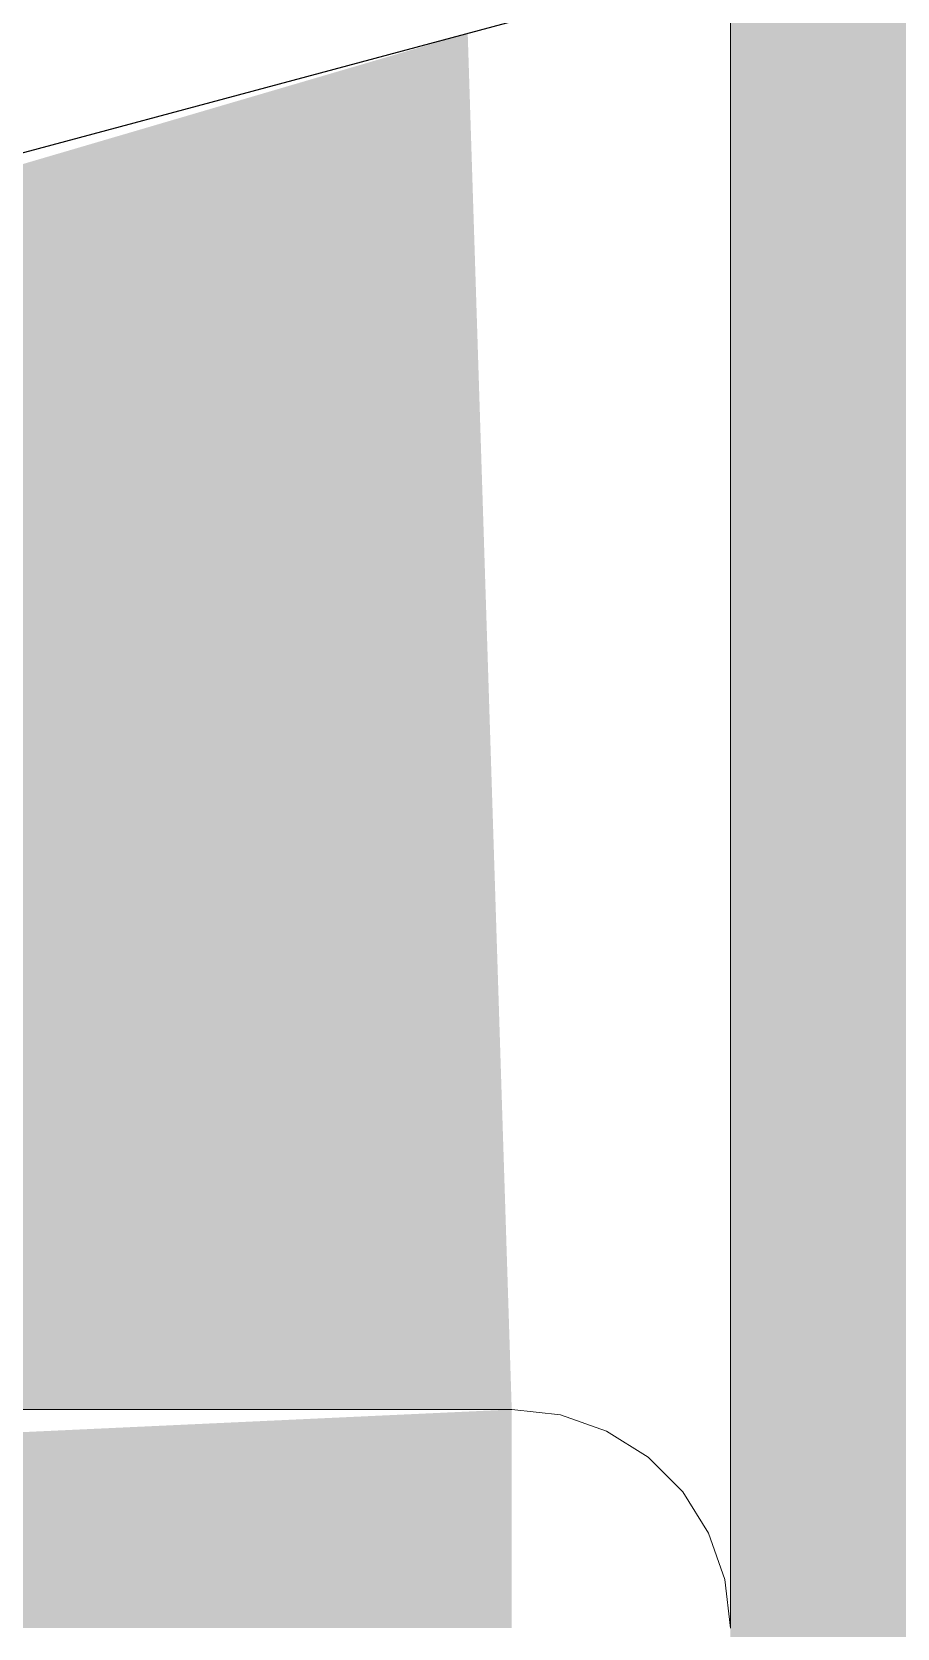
# Model space of a CAD drawing. Header units: metres. Extents: x -5 to 264, y -2 to 18.
# Drawn here: x 3.07372 to 3.07966, y 13.62728 to 13.63824 of the extents above; entities that cross this region are included whole.
import ezdxf

# ---------------------------------------------------------------- set-up
doc = ezdxf.new("R2010")
doc.units = ezdxf.units.M
for name, color, linetype, lineweight in [('A-ROOF', 7, 'Continuous', 9), ('A-ROOF-1', 7, 'Continuous', 25), ('S-BEAM', 7, 'Continuous', 5), ('S-BEAM-3', 7, 'Continuous', 15)]:
    doc.layers.add(name, color=color, linetype=linetype, lineweight=lineweight)
doc.layers.add('S-BEAM-1', color=7, linetype='Continuous', lineweight=5, true_color=0xe9e9e9)
doc.layers.add('S-BEAM-2', color=7, linetype='Continuous', lineweight=5, true_color=0xaeaeae)

# ---------------------------------------------------------------- blocks, each defined once
blk = doc.blocks.new('Telhados 1 - Telhados 1-4018348-CORTE A_A')
at = {"layer": 'A-ROOF-1'}
blk.add_line((3.040087, 13.628411), (3.077545, 13.638449), dxfattribs=at)
blk = doc.blocks.new('MK_JOIST_R01 - MK_JOIST_36_-V55-CORTE A_A')
at = {"layer": 'S-BEAM-1'}
for points in [[(3.094048, 13.573705), (3.121485, 13.573705), (3.121299, 13.639779), (3.102028, 13.658654), (3.094048, 13.65763), (3.090509, 13.653363), (3.078515, 13.638449), (3.078515, 13.573705), (3.091531, 13.573705)], [(3.077015, 13.628783), (3.076713, 13.638226), (3.044573, 13.628783), (3.076713, 13.628783)]]:
    blk.add_hatch(color=256, dxfattribs=at).paths.add_polyline_path(points)
at = {"layer": 'S-BEAM-2'}
h = blk.add_hatch(color=256, dxfattribs=at)
h.paths.add_polyline_path([(3.185614, 12.13315), (3.187114, 12.13315), (3.185614, 12.155038)])
h.paths.add_polyline_path([(3.043498, 12.101921), (3.043498, 12.104042), (3.02292, 12.122496)])
h.paths.add_polyline_path([(3.122985, 12.102967), (3.121485, 12.158035), (3.077015, 12.156535), (3.078515, 12.156535), (3.121485, 12.156535), (3.122955, 12.102967)])
h.paths.add_polyline_path([(3.077015, 13.627283), (3.077015, 13.628783), (3.044573, 13.627283)])
h.paths.add_polyline_path([(3.077015, 13.572205), (3.122985, 13.573705), (3.121485, 13.573705), (3.078515, 13.573705), (3.077015, 13.573705)])
h.paths.add_polyline_path([(3.013325, 13.575202), (3.014386, 13.575202), (3.012886, 13.575202)])
h.paths.add_polyline_path([(3.185614, 13.597095), (3.186675, 13.598155), (3.184553, 13.598155)])
at = {"layer": 'S-BEAM'}
blk.add_line((3.078515, 13.627283), (3.078515, 13.639565), dxfattribs=at)
blk.add_line((3.078515, 13.627283), (3.078515, 13.639565), dxfattribs=at)
at = {"layer": 'S-BEAM-3'}
blk.add_line((3.077015, 13.628783), (3.044573, 13.628783), dxfattribs=at)
at = {"layer": 'S-BEAM-3', "flags": 128}
blk.add_lwpolyline([(3.078515, 13.627283), (3.078477, 13.627617), (3.078366, 13.627934), (3.078188, 13.628219), (3.07795, 13.628456), (3.077666, 13.628635), (3.077349, 13.628746), (3.077015, 13.628783)], dxfattribs=at)

msp = doc.modelspace()

# ---------------------------------------------------------------- block references
at = {"layer": 'A-ROOF'}
msp.add_blockref('Telhados 1 - Telhados 1-4018348-CORTE A_A', (0, 0), dxfattribs=at)
at = {"layer": 'S-BEAM'}
msp.add_blockref('MK_JOIST_R01 - MK_JOIST_36_-V55-CORTE A_A', (0, 0), dxfattribs=at)

doc.saveas('drawing.dxf')
